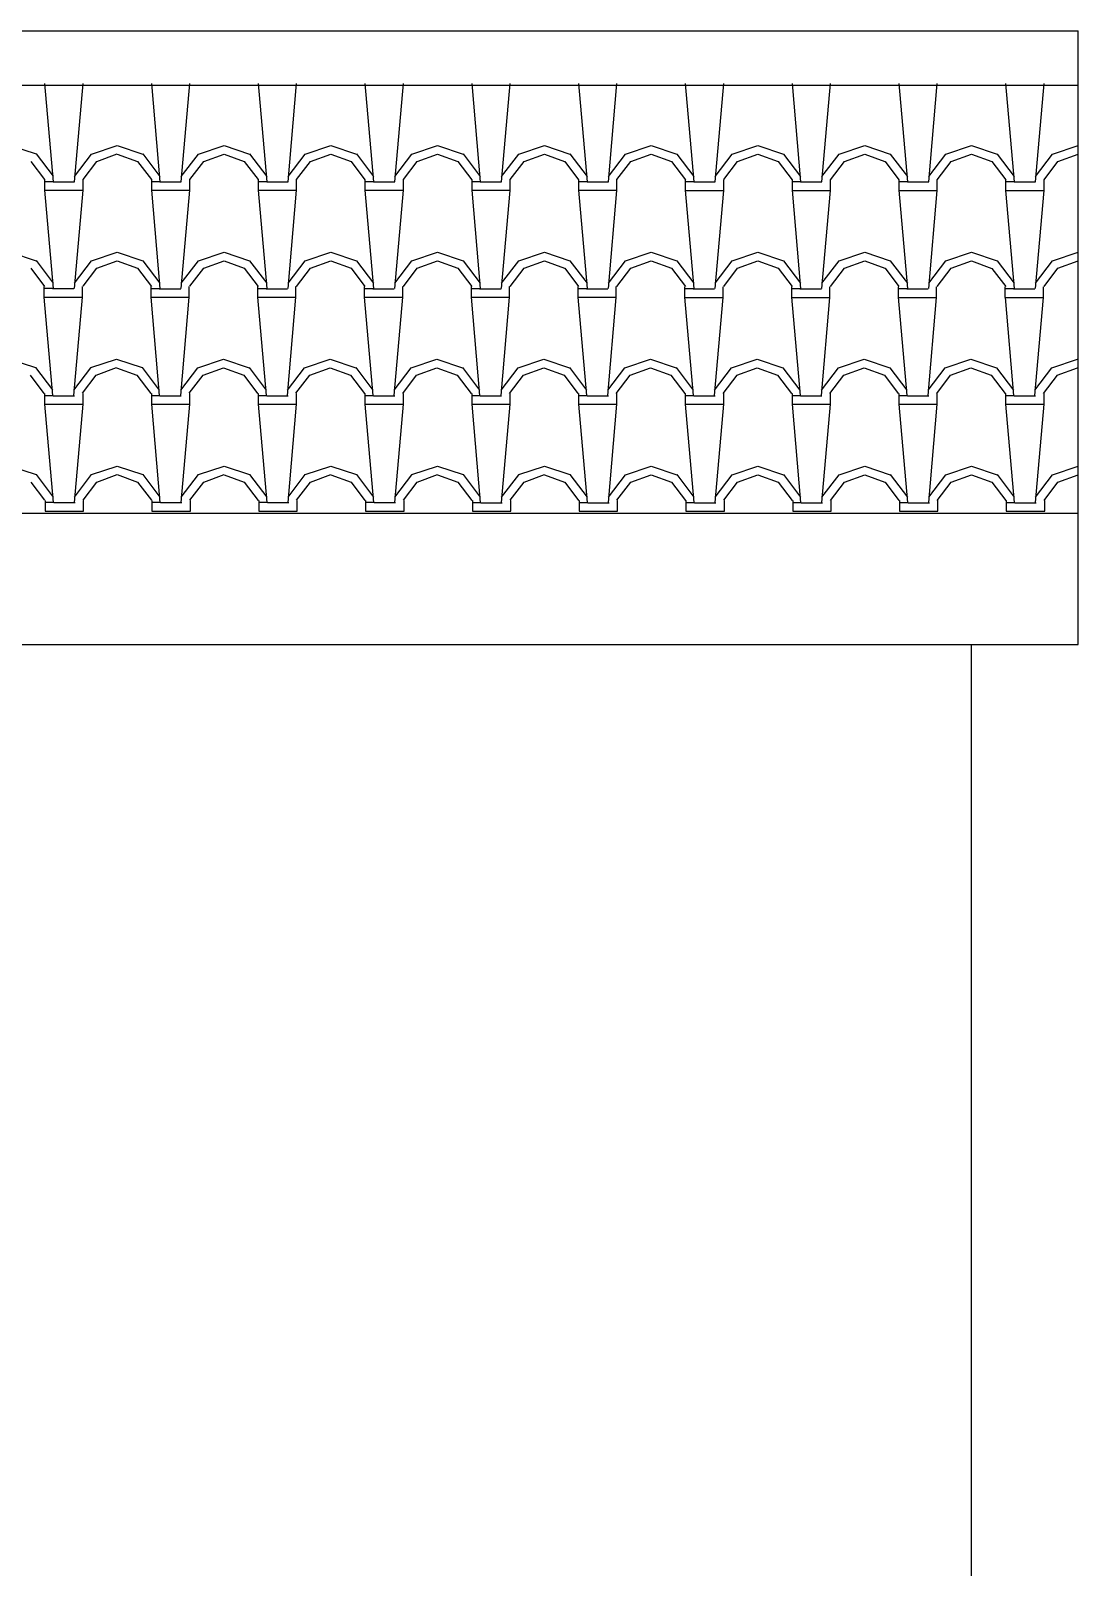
# Model space of a CAD drawing. Extents: x 32549 to 39694, y 7645 to 11950.
# Drawn here: x 33735.9 to 33883.1, y 11304 to 11519.9 of the extents above; entities that cross this region are included whole.
import ezdxf

# ---------------------------------------------------------------- set-up
doc = ezdxf.new("R2010")
doc.units = 0
doc.header["$LTSCALE"] = 80
doc.header["$MEASUREMENT"] = 0
for name, color, linetype in [('C2', 2, 'CONTINUOUS'), ('ROOF', 11, 'CONTINUOUS'), ('TEXT', 3, 'CONTINUOUS')]:
    doc.layers.add(name, color=color, linetype=linetype)

msp = doc.modelspace()

# ---------------------------------------------------------------- linework, layer by layer
at = {"layer": 'C2'}
msp.add_line((33868.05, 11166.97), (33868.05, 11433.64), dxfattribs=at)
at = {"layer": 'ROOF'}
for p, q in [((33737.85, 11512.47), (33739.05, 11498.67)), ((33742.05, 11498.66), (33743.25, 11512.46)), ((33752.85, 11512.47), (33754.05, 11498.67)), ((33757.05, 11498.66), (33758.25, 11512.46)), ((33767.85, 11512.47), (33769.05, 11498.67)), ((33772.05, 11498.66), (33773.25, 11512.46)), ((33782.85, 11512.46), (33784.05, 11498.66)), ((33787.05, 11498.66), (33788.25, 11512.46)), ((33797.85, 11512.46), (33799.05, 11498.66)), ((33802.05, 11498.65), (33803.25, 11512.45)), ((33812.85, 11512.46), (33814.05, 11498.66)), ((33817.05, 11498.65), (33818.25, 11512.45)), ((33827.85, 11512.46), (33829.05, 11498.66)), ((33832.05, 11498.65), (33833.25, 11512.45)), ((33842.85, 11512.46), (33844.05, 11498.66)), ((33847.05, 11498.65), (33848.25, 11512.45)), ((33857.85, 11512.46), (33859.05, 11498.66)), ((33862.05, 11498.65), (33863.25, 11512.45)), ((33872.85, 11512.45), (33874.05, 11498.65)), ((33877.05, 11498.65), (33878.25, 11512.45)), ((33733.05, 11503.77), (33736.65, 11502.57)), ((33744.45, 11502.56), (33748.05, 11503.76)), ((33748.05, 11503.76), (33751.65, 11502.56)), ((33759.45, 11502.56), (33763.05, 11503.76)), ((33763.05, 11503.76), (33766.65, 11502.56)), ((33774.45, 11502.56), (33778.05, 11503.76)), ((33778.05, 11503.76), (33781.65, 11502.56)), ((33789.45, 11502.56), (33793.05, 11503.76)), ((33793.05, 11503.76), (33796.65, 11502.56)), ((33804.45, 11502.56), (33808.05, 11503.76)), ((33808.05, 11503.76), (33811.65, 11502.56)), ((33819.45, 11502.56), (33823.05, 11503.76)), ((33823.05, 11503.76), (33826.65, 11502.56)), ((33834.45, 11502.55), (33838.05, 11503.75)), ((33838.05, 11503.75), (33841.65, 11502.55)), ((33849.45, 11502.55), (33853.05, 11503.75)), ((33853.05, 11503.75), (33856.65, 11502.55)), ((33864.45, 11502.55), (33868.05, 11503.75)), ((33868.05, 11503.75), (33871.65, 11502.55)), ((33879.45, 11502.55), (33883.05, 11503.75)), ((33735.9, 11501.51), (33737.85, 11498.96)), ((33736.65, 11502.58), (33739.05, 11499.43)), ((33742.05, 11499.41), (33744.45, 11502.56)), ((33743.25, 11498.97), (33745.2, 11501.52)), ((33745.2, 11501.52), (33748.05, 11502.57)), ((33748.05, 11502.56), (33750.9, 11501.51)), ((33750.9, 11501.51), (33752.85, 11498.96)), ((33751.65, 11502.57), (33754.05, 11499.42)), ((33757.05, 11499.41), (33759.45, 11502.56)), ((33758.25, 11498.97), (33760.2, 11501.52)), ((33760.2, 11501.51), (33763.05, 11502.56)), ((33763.05, 11502.55), (33765.9, 11501.5)), ((33765.9, 11501.51), (33767.85, 11498.96)), ((33766.65, 11502.57), (33769.05, 11499.42)), ((33772.05, 11499.41), (33774.45, 11502.56)), ((33773.25, 11498.96), (33775.2, 11501.51)), ((33775.2, 11501.51), (33778.05, 11502.56)), ((33778.05, 11502.55), (33780.9, 11501.5)), ((33780.9, 11501.5), (33782.85, 11498.95)), ((33781.65, 11502.57), (33784.05, 11499.42)), ((33787.05, 11499.4), (33789.45, 11502.55)), ((33788.25, 11498.96), (33790.2, 11501.51)), ((33790.2, 11501.51), (33793.05, 11502.56)), ((33793.05, 11502.55), (33795.9, 11501.5)), ((33795.9, 11501.5), (33797.85, 11498.95)), ((33796.65, 11502.57), (33799.05, 11499.42)), ((33802.05, 11499.4), (33804.45, 11502.55)), ((33803.25, 11498.96), (33805.2, 11501.51)), ((33805.2, 11501.51), (33808.05, 11502.56)), ((33808.05, 11502.55), (33810.9, 11501.5)), ((33810.91, 11501.5), (33812.86, 11498.95)), ((33811.65, 11502.57), (33814.05, 11499.42)), ((33817.05, 11499.4), (33819.45, 11502.55)), ((33818.25, 11498.96), (33820.2, 11501.51)), ((33820.2, 11501.51), (33823.05, 11502.56)), ((33823.05, 11502.55), (33825.9, 11501.5)), ((33825.91, 11501.5), (33827.86, 11498.95)), ((33826.65, 11502.56), (33829.05, 11499.41)), ((33832.05, 11499.4), (33834.45, 11502.55)), ((33833.25, 11498.96), (33835.2, 11501.51)), ((33835.2, 11501.5), (33838.05, 11502.55)), ((33838.05, 11502.55), (33840.9, 11501.5)), ((33840.91, 11501.5), (33842.86, 11498.95)), ((33841.65, 11502.56), (33844.05, 11499.41)), ((33847.05, 11499.4), (33849.45, 11502.55)), ((33848.25, 11498.95), (33850.2, 11501.5)), ((33850.2, 11501.5), (33853.05, 11502.55)), ((33853.05, 11502.55), (33855.9, 11501.5)), ((33855.91, 11501.5), (33857.86, 11498.95)), ((33856.65, 11502.56), (33859.05, 11499.41)), ((33862.05, 11499.4), (33864.45, 11502.55)), ((33863.25, 11498.95), (33865.2, 11501.5)), ((33865.2, 11501.5), (33868.05, 11502.55)), ((33868.05, 11502.54), (33870.9, 11501.49)), ((33870.91, 11501.49), (33872.86, 11498.94)), ((33871.65, 11502.56), (33874.05, 11499.41)), ((33877.05, 11499.4), (33879.45, 11502.55)), ((33878.25, 11498.95), (33880.2, 11501.5)), ((33880.2, 11501.5), (33883.05, 11502.55)), ((33737.85, 11498.97), (33737.85, 11497.47)), ((33743.25, 11497.47), (33743.25, 11498.97)), ((33752.85, 11498.96), (33752.85, 11497.46)), ((33758.25, 11497.46), (33758.25, 11498.96)), ((33767.85, 11498.96), (33767.85, 11497.46)), ((33773.25, 11497.46), (33773.25, 11498.96)), ((33782.85, 11498.96), (33782.85, 11497.46)), ((33788.25, 11497.46), (33788.25, 11498.96)), ((33797.85, 11498.96), (33797.85, 11497.46)), ((33803.25, 11497.46), (33803.25, 11498.96)), ((33812.85, 11498.96), (33812.85, 11497.46)), ((33818.25, 11497.46), (33818.25, 11498.96)), ((33827.85, 11498.95), (33827.85, 11497.45)), ((33833.25, 11497.45), (33833.25, 11498.95)), ((33842.85, 11498.95), (33842.85, 11497.45)), ((33848.25, 11497.45), (33848.25, 11498.95)), ((33857.85, 11498.95), (33857.85, 11497.45)), ((33863.25, 11497.45), (33863.25, 11498.95)), ((33872.85, 11498.95), (33872.85, 11497.45)), ((33878.25, 11497.45), (33878.25, 11498.95)), ((33739.05, 11498.67), (33737.85, 11498.67)), ((33737.85, 11497.47), (33739.05, 11483.67)), ((33737.85, 11497.47), (33739.05, 11497.47)), ((33739.05, 11498.67), (33742.05, 11498.67)), ((33739.05, 11497.47), (33743.25, 11497.47)), ((33742.05, 11483.66), (33743.25, 11497.46)), ((33754.05, 11498.66), (33752.85, 11498.66)), ((33752.85, 11497.47), (33754.05, 11483.67)), ((33752.85, 11497.46), (33754.05, 11497.46)), ((33754.05, 11498.66), (33757.05, 11498.66)), ((33754.05, 11497.46), (33758.25, 11497.46)), ((33757.05, 11483.66), (33758.25, 11497.46)), ((33769.05, 11498.66), (33767.85, 11498.66)), ((33767.85, 11497.47), (33769.05, 11483.67)), ((33767.85, 11497.46), (33769.05, 11497.46)), ((33769.05, 11498.66), (33772.05, 11498.66)), ((33769.05, 11497.46), (33773.25, 11497.46)), ((33772.05, 11483.66), (33773.25, 11497.46)), ((33784.05, 11498.66), (33782.85, 11498.66)), ((33782.85, 11497.46), (33784.05, 11483.66)), ((33782.85, 11497.46), (33784.05, 11497.46)), ((33784.05, 11498.66), (33787.05, 11498.66)), ((33784.05, 11497.46), (33788.25, 11497.46)), ((33787.05, 11483.66), (33788.25, 11497.46)), ((33799.05, 11498.66), (33797.85, 11498.66)), ((33797.85, 11497.46), (33799.05, 11483.66)), ((33797.85, 11497.46), (33799.05, 11497.46)), ((33799.05, 11498.66), (33802.05, 11498.66)), ((33799.05, 11497.46), (33803.25, 11497.46)), ((33802.05, 11483.65), (33803.25, 11497.45)), ((33814.05, 11498.66), (33812.85, 11498.66)), ((33812.85, 11497.46), (33814.05, 11483.66)), ((33812.85, 11497.46), (33814.05, 11497.46)), ((33814.05, 11498.66), (33817.05, 11498.66)), ((33814.05, 11497.46), (33818.25, 11497.46)), ((33817.05, 11483.65), (33818.25, 11497.45)), ((33829.05, 11498.65), (33827.85, 11498.65)), ((33827.85, 11497.46), (33829.05, 11483.66)), ((33827.85, 11497.45), (33829.05, 11497.45)), ((33829.05, 11498.65), (33832.05, 11498.65)), ((33829.05, 11497.45), (33833.25, 11497.45)), ((33832.05, 11483.65), (33833.25, 11497.45)), ((33844.05, 11498.65), (33842.85, 11498.65)), ((33842.85, 11497.46), (33844.05, 11483.66)), ((33842.85, 11497.45), (33844.05, 11497.45)), ((33844.05, 11498.65), (33847.05, 11498.65)), ((33844.05, 11497.45), (33848.25, 11497.45)), ((33847.05, 11483.65), (33848.25, 11497.45)), ((33859.05, 11498.65), (33857.85, 11498.65)), ((33857.85, 11497.46), (33859.05, 11483.66)), ((33857.85, 11497.45), (33859.05, 11497.45)), ((33859.05, 11498.65), (33862.05, 11498.65)), ((33859.05, 11497.45), (33863.25, 11497.45)), ((33862.05, 11483.65), (33863.25, 11497.45)), ((33874.05, 11498.65), (33872.85, 11498.65)), ((33872.85, 11497.45), (33874.05, 11497.45)), ((33872.85, 11497.45), (33874.05, 11483.65)), ((33874.05, 11498.65), (33877.05, 11498.65)), ((33874.05, 11497.45), (33878.25, 11497.45)), ((33877.05, 11483.65), (33878.25, 11497.45)), ((33733.05, 11488.77), (33736.65, 11487.57)), ((33744.45, 11487.56), (33748.05, 11488.76)), ((33748.05, 11488.76), (33751.65, 11487.56)), ((33759.45, 11487.56), (33763.05, 11488.76)), ((33763.05, 11488.76), (33766.65, 11487.56)), ((33774.45, 11487.56), (33778.05, 11488.76)), ((33778.05, 11488.76), (33781.65, 11487.56)), ((33789.45, 11487.56), (33793.05, 11488.76)), ((33793.05, 11488.76), (33796.65, 11487.56)), ((33804.45, 11487.56), (33808.05, 11488.76)), ((33808.05, 11488.76), (33811.65, 11487.56)), ((33819.45, 11487.56), (33823.05, 11488.76)), ((33823.05, 11488.76), (33826.65, 11487.56)), ((33834.45, 11487.55), (33838.05, 11488.75)), ((33838.05, 11488.75), (33841.65, 11487.55)), ((33849.45, 11487.55), (33853.05, 11488.75)), ((33853.05, 11488.75), (33856.65, 11487.55)), ((33864.45, 11487.55), (33868.05, 11488.75)), ((33868.05, 11488.75), (33871.65, 11487.55)), ((33879.45, 11487.55), (33883.05, 11488.75)), ((33735.9, 11486.51), (33737.85, 11483.96)), ((33736.65, 11487.58), (33739.05, 11484.43)), ((33742.05, 11484.41), (33744.45, 11487.56)), ((33743.25, 11483.97), (33745.2, 11486.52)), ((33745.2, 11486.52), (33748.05, 11487.57)), ((33748.05, 11487.56), (33750.9, 11486.51)), ((33750.9, 11486.51), (33752.85, 11483.96)), ((33751.65, 11487.57), (33754.05, 11484.42)), ((33757.05, 11484.41), (33759.45, 11487.56)), ((33758.25, 11483.97), (33760.2, 11486.52)), ((33760.2, 11486.51), (33763.05, 11487.56)), ((33763.05, 11487.55), (33765.9, 11486.5)), ((33765.9, 11486.51), (33767.85, 11483.96)), ((33766.65, 11487.57), (33769.05, 11484.42)), ((33772.05, 11484.41), (33774.45, 11487.56)), ((33773.25, 11483.96), (33775.2, 11486.51)), ((33775.2, 11486.51), (33778.05, 11487.56)), ((33778.05, 11487.55), (33780.9, 11486.5)), ((33780.9, 11486.5), (33782.85, 11483.95)), ((33781.65, 11487.57), (33784.05, 11484.42)), ((33787.05, 11484.4), (33789.45, 11487.55)), ((33788.25, 11483.96), (33790.2, 11486.51)), ((33790.2, 11486.51), (33793.05, 11487.56)), ((33793.05, 11487.55), (33795.9, 11486.5)), ((33795.9, 11486.5), (33797.85, 11483.95)), ((33796.65, 11487.57), (33799.05, 11484.42)), ((33802.05, 11484.4), (33804.45, 11487.55)), ((33803.25, 11483.96), (33805.2, 11486.51)), ((33805.2, 11486.51), (33808.05, 11487.56)), ((33808.05, 11487.55), (33810.9, 11486.5)), ((33810.91, 11486.5), (33812.86, 11483.95)), ((33811.65, 11487.57), (33814.05, 11484.42)), ((33817.05, 11484.4), (33819.45, 11487.55)), ((33818.25, 11483.96), (33820.2, 11486.51)), ((33820.2, 11486.51), (33823.05, 11487.56)), ((33823.05, 11487.55), (33825.9, 11486.5)), ((33825.91, 11486.5), (33827.86, 11483.95)), ((33826.65, 11487.56), (33829.05, 11484.41)), ((33832.05, 11484.4), (33834.45, 11487.55)), ((33833.25, 11483.96), (33835.2, 11486.51)), ((33835.2, 11486.5), (33838.05, 11487.55)), ((33838.05, 11487.55), (33840.9, 11486.5)), ((33840.91, 11486.5), (33842.86, 11483.95)), ((33841.65, 11487.56), (33844.05, 11484.41)), ((33847.05, 11484.4), (33849.45, 11487.55)), ((33848.25, 11483.95), (33850.2, 11486.5)), ((33850.2, 11486.5), (33853.05, 11487.55)), ((33853.05, 11487.55), (33855.9, 11486.5)), ((33855.91, 11486.5), (33857.86, 11483.95)), ((33856.65, 11487.56), (33859.05, 11484.41)), ((33862.05, 11484.4), (33864.45, 11487.55)), ((33863.25, 11483.95), (33865.2, 11486.5)), ((33865.2, 11486.5), (33868.05, 11487.55)), ((33868.05, 11487.54), (33870.9, 11486.49)), ((33870.91, 11486.49), (33872.86, 11483.94)), ((33871.65, 11487.56), (33874.05, 11484.41)), ((33877.05, 11484.4), (33879.45, 11487.55)), ((33878.25, 11483.95), (33880.2, 11486.5)), ((33880.2, 11486.5), (33883.05, 11487.55)), ((33737.76, 11483.94), (33737.76, 11482.44)), ((33738.96, 11483.64), (33737.76, 11483.64)), ((33738.96, 11483.64), (33741.96, 11483.64)), ((33743.16, 11482.44), (33743.16, 11483.94)), ((33752.76, 11483.93), (33752.76, 11482.43)), ((33753.96, 11483.63), (33752.76, 11483.63)), ((33753.96, 11483.63), (33756.96, 11483.63)), ((33758.16, 11482.43), (33758.16, 11483.93)), ((33767.76, 11483.93), (33767.76, 11482.43)), ((33768.96, 11483.63), (33767.76, 11483.63)), ((33768.96, 11483.63), (33771.96, 11483.63)), ((33773.16, 11482.43), (33773.16, 11483.93)), ((33782.76, 11483.93), (33782.76, 11482.43)), ((33783.96, 11483.63), (33782.76, 11483.63)), ((33783.96, 11483.63), (33786.96, 11483.63)), ((33788.16, 11482.43), (33788.16, 11483.93)), ((33797.76, 11483.93), (33797.76, 11482.43)), ((33798.96, 11483.63), (33797.76, 11483.63)), ((33798.96, 11483.63), (33801.96, 11483.63)), ((33803.16, 11482.43), (33803.16, 11483.93)), ((33812.76, 11483.93), (33812.76, 11482.43)), ((33813.96, 11483.63), (33812.76, 11483.63)), ((33813.96, 11483.63), (33816.96, 11483.63)), ((33818.16, 11482.43), (33818.16, 11483.93)), ((33827.76, 11483.92), (33827.76, 11482.42)), ((33828.96, 11483.62), (33827.76, 11483.62)), ((33828.96, 11483.62), (33831.96, 11483.62)), ((33833.16, 11482.42), (33833.16, 11483.92)), ((33842.76, 11483.92), (33842.76, 11482.42)), ((33843.96, 11483.62), (33842.76, 11483.62)), ((33843.96, 11483.62), (33846.96, 11483.62)), ((33848.16, 11482.42), (33848.16, 11483.92)), ((33857.76, 11483.92), (33857.76, 11482.42)), ((33858.96, 11483.62), (33857.76, 11483.62)), ((33858.96, 11483.62), (33861.96, 11483.62)), ((33863.16, 11482.42), (33863.16, 11483.92)), ((33872.76, 11483.92), (33872.76, 11482.42)), ((33873.96, 11483.62), (33872.76, 11483.62)), ((33873.96, 11483.62), (33876.96, 11483.62)), ((33878.16, 11482.42), (33878.16, 11483.92)), ((33737.76, 11482.44), (33738.96, 11482.44)), ((33737.76, 11482.44), (33738.96, 11468.64)), ((33738.96, 11482.44), (33743.16, 11482.44)), ((33741.96, 11468.63), (33743.16, 11482.43)), ((33752.76, 11482.44), (33753.96, 11468.64)), ((33752.76, 11482.43), (33753.96, 11482.43)), ((33753.96, 11482.43), (33758.16, 11482.43)), ((33756.96, 11468.63), (33758.16, 11482.43)), ((33767.76, 11482.44), (33768.96, 11468.64)), ((33767.76, 11482.43), (33768.96, 11482.43)), ((33768.96, 11482.43), (33773.16, 11482.43)), ((33771.96, 11468.63), (33773.16, 11482.43)), ((33782.76, 11482.43), (33783.96, 11482.43)), ((33782.76, 11482.43), (33783.96, 11468.63)), ((33783.96, 11482.43), (33788.16, 11482.43)), ((33786.96, 11468.63), (33788.16, 11482.43)), ((33797.76, 11482.43), (33798.96, 11482.43)), ((33797.76, 11482.43), (33798.96, 11468.63)), ((33798.96, 11482.43), (33803.16, 11482.43)), ((33801.96, 11468.63), (33803.16, 11482.43)), ((33812.76, 11482.43), (33813.96, 11482.43)), ((33812.76, 11482.43), (33813.96, 11468.63)), ((33813.96, 11482.43), (33818.16, 11482.43)), ((33816.96, 11468.62), (33818.16, 11482.42)), ((33827.76, 11482.43), (33828.96, 11468.63)), ((33827.76, 11482.42), (33828.96, 11482.42)), ((33828.96, 11482.42), (33833.16, 11482.42)), ((33831.96, 11468.62), (33833.16, 11482.42)), ((33842.76, 11482.42), (33843.96, 11482.42)), ((33842.77, 11482.43), (33843.97, 11468.63)), ((33843.96, 11482.42), (33848.16, 11482.42)), ((33846.96, 11468.62), (33848.16, 11482.42)), ((33857.76, 11482.42), (33858.96, 11482.42)), ((33857.77, 11482.43), (33858.97, 11468.63)), ((33858.96, 11482.42), (33863.16, 11482.42)), ((33861.96, 11468.62), (33863.16, 11482.42)), ((33872.76, 11482.42), (33873.96, 11482.42)), ((33872.77, 11482.42), (33873.97, 11468.62)), ((33873.96, 11482.42), (33878.16, 11482.42)), ((33876.97, 11468.62), (33878.17, 11482.42)), ((33732.96, 11473.74), (33736.56, 11472.54)), ((33744.36, 11472.54), (33747.96, 11473.74)), ((33747.96, 11473.74), (33751.56, 11472.54)), ((33759.36, 11472.53), (33762.96, 11473.73)), ((33762.96, 11473.73), (33766.56, 11472.53)), ((33774.36, 11472.53), (33777.96, 11473.73)), ((33777.96, 11473.73), (33781.56, 11472.53)), ((33789.36, 11472.53), (33792.96, 11473.73)), ((33792.96, 11473.73), (33796.56, 11472.53)), ((33804.36, 11472.53), (33807.96, 11473.73)), ((33807.96, 11473.73), (33811.56, 11472.53)), ((33819.36, 11472.53), (33822.96, 11473.73)), ((33822.96, 11473.73), (33826.56, 11472.53)), ((33834.36, 11472.52), (33837.96, 11473.72)), ((33837.96, 11473.72), (33841.56, 11472.52)), ((33849.36, 11472.52), (33852.96, 11473.72)), ((33852.96, 11473.72), (33856.56, 11472.52)), ((33864.36, 11472.52), (33867.96, 11473.72)), ((33867.96, 11473.72), (33871.56, 11472.52)), ((33879.36, 11472.52), (33882.96, 11473.72)), ((33735.81, 11471.48), (33737.76, 11468.93)), ((33736.56, 11472.55), (33738.96, 11469.4)), ((33741.96, 11469.38), (33744.36, 11472.53)), ((33743.16, 11468.94), (33745.11, 11471.49)), ((33745.11, 11471.49), (33747.96, 11472.54)), ((33747.96, 11472.53), (33750.81, 11471.48)), ((33750.81, 11471.48), (33752.76, 11468.93)), ((33751.56, 11472.54), (33753.96, 11469.39)), ((33756.96, 11469.38), (33759.36, 11472.53)), ((33758.16, 11468.94), (33760.11, 11471.49)), ((33760.11, 11471.48), (33762.96, 11472.53)), ((33762.96, 11472.53), (33765.81, 11471.48)), ((33765.82, 11471.48), (33767.77, 11468.93)), ((33766.56, 11472.54), (33768.96, 11469.39)), ((33771.96, 11469.38), (33774.36, 11472.53)), ((33773.16, 11468.94), (33775.11, 11471.49)), ((33775.11, 11471.48), (33777.96, 11472.53)), ((33777.96, 11472.52), (33780.81, 11471.47)), ((33780.82, 11471.47), (33782.77, 11468.92)), ((33781.56, 11472.54), (33783.96, 11469.39)), ((33786.96, 11469.38), (33789.36, 11472.53)), ((33788.16, 11468.93), (33790.11, 11471.48)), ((33790.11, 11471.48), (33792.96, 11472.53)), ((33792.96, 11472.52), (33795.81, 11471.47)), ((33795.82, 11471.47), (33797.77, 11468.92)), ((33796.56, 11472.54), (33798.96, 11469.39)), ((33801.96, 11469.37), (33804.36, 11472.52)), ((33803.16, 11468.93), (33805.11, 11471.48)), ((33805.11, 11471.48), (33807.96, 11472.53)), ((33807.96, 11472.52), (33810.81, 11471.47)), ((33810.82, 11471.47), (33812.77, 11468.92)), ((33811.56, 11472.54), (33813.96, 11469.39)), ((33816.96, 11469.37), (33819.36, 11472.52)), ((33818.16, 11468.93), (33820.11, 11471.48)), ((33820.11, 11471.48), (33822.96, 11472.53)), ((33822.96, 11472.52), (33825.81, 11471.47)), ((33825.82, 11471.47), (33827.77, 11468.92)), ((33826.56, 11472.54), (33828.96, 11469.39)), ((33831.96, 11469.37), (33834.36, 11472.52)), ((33833.17, 11468.93), (33835.12, 11471.48)), ((33835.11, 11471.47), (33837.96, 11472.52)), ((33837.96, 11472.52), (33840.81, 11471.47)), ((33840.82, 11471.47), (33842.77, 11468.92)), ((33841.56, 11472.53), (33843.96, 11469.38)), ((33846.96, 11469.37), (33849.36, 11472.52)), ((33848.17, 11468.93), (33850.12, 11471.48)), ((33850.11, 11471.47), (33852.96, 11472.52)), ((33852.96, 11472.52), (33855.81, 11471.47)), ((33855.82, 11471.47), (33857.77, 11468.92)), ((33856.56, 11472.53), (33858.96, 11469.38)), ((33861.96, 11469.37), (33864.36, 11472.52)), ((33863.17, 11468.93), (33865.12, 11471.48)), ((33865.11, 11471.47), (33867.96, 11472.52)), ((33867.96, 11472.51), (33870.81, 11471.46)), ((33870.82, 11471.46), (33872.77, 11468.91)), ((33871.56, 11472.53), (33873.96, 11469.38)), ((33876.96, 11469.37), (33879.36, 11472.52)), ((33878.17, 11468.92), (33880.12, 11471.47)), ((33880.11, 11471.47), (33882.96, 11472.52)), ((33737.85, 11468.9), (33737.85, 11467.4)), ((33739.05, 11468.6), (33737.85, 11468.6)), ((33739.05, 11468.6), (33742.05, 11468.6)), ((33743.25, 11467.4), (33743.25, 11468.9)), ((33752.85, 11468.9), (33752.85, 11467.4)), ((33754.05, 11468.6), (33752.85, 11468.6)), ((33754.05, 11468.6), (33757.05, 11468.6)), ((33758.25, 11467.4), (33758.25, 11468.9)), ((33767.85, 11468.9), (33767.85, 11467.4)), ((33769.05, 11468.6), (33767.85, 11468.6)), ((33769.05, 11468.6), (33772.05, 11468.6)), ((33773.25, 11467.4), (33773.25, 11468.9)), ((33782.85, 11468.9), (33782.85, 11467.4)), ((33784.05, 11468.6), (33782.85, 11468.6)), ((33784.05, 11468.6), (33787.05, 11468.6)), ((33788.25, 11467.4), (33788.25, 11468.9)), ((33797.85, 11468.9), (33797.85, 11467.4)), ((33799.05, 11468.6), (33797.85, 11468.6)), ((33799.05, 11468.6), (33802.05, 11468.6)), ((33803.25, 11467.4), (33803.25, 11468.9)), ((33812.85, 11468.89), (33812.85, 11467.39)), ((33814.05, 11468.59), (33812.85, 11468.59)), ((33814.05, 11468.59), (33817.05, 11468.59)), ((33818.25, 11467.39), (33818.25, 11468.89)), ((33827.85, 11468.89), (33827.85, 11467.39)), ((33829.05, 11468.59), (33827.85, 11468.59)), ((33829.05, 11468.59), (33832.05, 11468.59)), ((33833.25, 11467.39), (33833.25, 11468.89)), ((33842.85, 11468.89), (33842.85, 11467.39)), ((33844.05, 11468.59), (33842.85, 11468.59)), ((33844.05, 11468.59), (33847.05, 11468.59)), ((33848.25, 11467.39), (33848.25, 11468.89)), ((33857.85, 11468.89), (33857.85, 11467.39)), ((33859.05, 11468.59), (33857.85, 11468.59)), ((33859.05, 11468.59), (33862.05, 11468.59)), ((33863.25, 11467.39), (33863.25, 11468.89)), ((33872.85, 11468.89), (33872.85, 11467.39)), ((33874.05, 11468.59), (33872.85, 11468.59)), ((33874.05, 11468.59), (33877.05, 11468.59)), ((33878.25, 11467.39), (33878.25, 11468.89)), ((33737.85, 11467.41), (33739.05, 11453.61)), ((33737.85, 11467.4), (33739.05, 11467.4)), ((33739.05, 11467.4), (33743.25, 11467.4)), ((33742.05, 11453.6), (33743.25, 11467.4)), ((33752.85, 11467.41), (33754.05, 11453.61)), ((33752.85, 11467.4), (33754.05, 11467.4)), ((33754.05, 11467.4), (33758.25, 11467.4)), ((33757.05, 11453.6), (33758.25, 11467.4)), ((33767.85, 11467.4), (33769.05, 11467.4)), ((33767.85, 11467.4), (33769.05, 11453.6)), ((33769.05, 11467.4), (33773.25, 11467.4)), ((33772.05, 11453.6), (33773.25, 11467.4)), ((33782.85, 11467.4), (33784.05, 11467.4)), ((33782.85, 11467.4), (33784.05, 11453.6)), ((33784.05, 11467.4), (33788.25, 11467.4)), ((33787.05, 11453.59), (33788.25, 11467.39)), ((33797.85, 11467.4), (33799.05, 11467.4)), ((33797.85, 11467.4), (33799.05, 11453.6)), ((33799.05, 11467.4), (33803.25, 11467.4)), ((33802.05, 11453.59), (33803.25, 11467.39)), ((33812.85, 11467.4), (33814.05, 11453.6)), ((33812.85, 11467.39), (33814.05, 11467.39)), ((33814.05, 11467.39), (33818.25, 11467.39)), ((33817.05, 11453.59), (33818.25, 11467.39)), ((33827.85, 11467.4), (33829.05, 11453.6)), ((33827.85, 11467.39), (33829.05, 11467.39)), ((33829.05, 11467.39), (33833.25, 11467.39)), ((33832.05, 11453.59), (33833.25, 11467.39)), ((33842.85, 11467.39), (33844.05, 11453.59)), ((33842.85, 11467.39), (33844.05, 11467.39)), ((33844.05, 11467.39), (33848.25, 11467.39)), ((33847.05, 11453.59), (33848.25, 11467.39)), ((33857.85, 11467.39), (33859.05, 11453.59)), ((33857.85, 11467.39), (33859.05, 11467.39)), ((33859.05, 11467.39), (33863.25, 11467.39)), ((33862.05, 11453.59), (33863.25, 11467.39)), ((33872.85, 11467.39), (33874.05, 11453.59)), ((33872.85, 11467.39), (33874.05, 11467.39)), ((33874.05, 11467.39), (33878.25, 11467.39)), ((33877.05, 11453.59), (33878.25, 11467.39)), ((33733.05, 11458.71), (33736.65, 11457.51)), ((33744.45, 11457.5), (33748.05, 11458.7)), ((33748.05, 11458.7), (33751.65, 11457.5)), ((33759.45, 11457.5), (33763.05, 11458.7)), ((33763.05, 11458.7), (33766.65, 11457.5)), ((33774.45, 11457.5), (33778.05, 11458.7)), ((33778.05, 11458.7), (33781.65, 11457.5)), ((33789.45, 11457.5), (33793.05, 11458.7)), ((33793.05, 11458.7), (33796.65, 11457.5)), ((33804.45, 11457.5), (33808.05, 11458.7)), ((33808.05, 11458.7), (33811.65, 11457.5)), ((33819.45, 11457.49), (33823.05, 11458.69)), ((33823.05, 11458.69), (33826.65, 11457.49)), ((33834.45, 11457.49), (33838.05, 11458.69)), ((33838.05, 11458.69), (33841.65, 11457.49)), ((33849.45, 11457.49), (33853.05, 11458.69)), ((33853.05, 11458.69), (33856.65, 11457.49)), ((33864.45, 11457.49), (33868.05, 11458.69)), ((33868.05, 11458.69), (33871.65, 11457.49)), ((33879.45, 11457.49), (33883.05, 11458.69)), ((33735.9, 11456.45), (33737.85, 11453.9)), ((33736.65, 11457.51), (33739.05, 11454.36)), ((33742.05, 11454.35), (33744.45, 11457.5)), ((33743.25, 11453.91), (33745.2, 11456.46)), ((33745.2, 11456.45), (33748.05, 11457.5)), ((33748.05, 11457.5), (33750.9, 11456.45)), ((33750.9, 11456.45), (33752.85, 11453.9)), ((33751.65, 11457.51), (33754.05, 11454.36)), ((33757.05, 11454.35), (33759.45, 11457.5)), ((33758.25, 11453.9), (33760.2, 11456.45)), ((33760.2, 11456.45), (33763.05, 11457.5)), ((33763.05, 11457.49), (33765.9, 11456.44)), ((33765.9, 11456.44), (33767.85, 11453.89)), ((33766.65, 11457.51), (33769.05, 11454.36)), ((33772.05, 11454.35), (33774.45, 11457.5)), ((33773.25, 11453.9), (33775.2, 11456.45)), ((33775.2, 11456.45), (33778.05, 11457.5)), ((33778.05, 11457.49), (33780.9, 11456.44)), ((33780.9, 11456.44), (33782.85, 11453.89)), ((33781.65, 11457.51), (33784.05, 11454.36)), ((33787.05, 11454.34), (33789.45, 11457.49)), ((33788.25, 11453.9), (33790.2, 11456.45)), ((33790.2, 11456.45), (33793.05, 11457.5)), ((33793.05, 11457.49), (33795.9, 11456.44)), ((33795.9, 11456.44), (33797.85, 11453.89)), ((33796.65, 11457.51), (33799.05, 11454.36)), ((33802.05, 11454.34), (33804.45, 11457.49)), ((33803.25, 11453.9), (33805.2, 11456.45)), ((33805.2, 11456.45), (33808.05, 11457.5)), ((33808.05, 11457.49), (33810.9, 11456.44)), ((33810.91, 11456.44), (33812.86, 11453.89)), ((33811.65, 11457.5), (33814.05, 11454.35)), ((33817.05, 11454.34), (33819.45, 11457.49)), ((33818.25, 11453.9), (33820.2, 11456.45)), ((33820.2, 11456.44), (33823.05, 11457.49)), ((33823.05, 11457.49), (33825.9, 11456.44)), ((33825.91, 11456.44), (33827.86, 11453.89)), ((33826.65, 11457.5), (33829.05, 11454.35)), ((33832.05, 11454.34), (33834.45, 11457.49)), ((33833.25, 11453.9), (33835.2, 11456.45)), ((33835.2, 11456.44), (33838.05, 11457.49)), ((33838.05, 11457.48), (33840.9, 11456.43)), ((33840.91, 11456.43), (33842.86, 11453.88)), ((33841.65, 11457.5), (33844.05, 11454.35)), ((33847.05, 11454.34), (33849.45, 11457.49)), ((33848.25, 11453.89), (33850.2, 11456.44)), ((33850.2, 11456.44), (33853.05, 11457.49)), ((33853.05, 11457.48), (33855.9, 11456.43)), ((33855.91, 11456.43), (33857.86, 11453.88)), ((33856.65, 11457.5), (33859.05, 11454.35)), ((33862.05, 11454.34), (33864.45, 11457.49)), ((33863.25, 11453.89), (33865.2, 11456.44)), ((33865.2, 11456.44), (33868.05, 11457.49)), ((33868.05, 11457.48), (33870.9, 11456.43)), ((33870.91, 11456.43), (33872.86, 11453.88)), ((33871.65, 11457.5), (33874.05, 11454.35)), ((33877.05, 11454.33), (33879.45, 11457.48)), ((33878.25, 11453.89), (33880.2, 11456.44)), ((33880.2, 11456.44), (33883.05, 11457.49)), ((33737.93, 11453.87), (33737.93, 11452.37)), ((33739.13, 11453.57), (33737.93, 11453.57)), ((33739.13, 11453.57), (33742.13, 11453.57)), ((33743.33, 11452.37), (33743.33, 11453.87)), ((33752.93, 11453.87), (33752.93, 11452.37)), ((33754.13, 11453.57), (33752.93, 11453.57)), ((33754.13, 11453.57), (33757.13, 11453.57)), ((33758.33, 11452.37), (33758.33, 11453.87)), ((33767.94, 11453.87), (33767.94, 11452.37)), ((33769.14, 11453.57), (33767.94, 11453.57)), ((33769.14, 11453.57), (33772.14, 11453.57)), ((33773.34, 11452.37), (33773.34, 11453.87)), ((33782.94, 11453.87), (33782.94, 11452.37)), ((33784.14, 11453.57), (33782.94, 11453.57)), ((33784.14, 11453.57), (33787.14, 11453.57)), ((33788.34, 11452.37), (33788.34, 11453.87)), ((33797.94, 11453.86), (33797.94, 11452.36)), ((33799.14, 11453.56), (33797.94, 11453.56)), ((33799.14, 11453.56), (33802.14, 11453.56)), ((33803.34, 11452.36), (33803.34, 11453.86)), ((33812.94, 11453.86), (33812.94, 11452.36)), ((33814.14, 11453.56), (33812.94, 11453.56)), ((33814.14, 11453.56), (33817.14, 11453.56)), ((33818.34, 11452.36), (33818.34, 11453.86)), ((33827.94, 11453.86), (33827.94, 11452.36)), ((33829.14, 11453.56), (33827.94, 11453.56)), ((33829.14, 11453.56), (33832.14, 11453.56)), ((33833.34, 11452.36), (33833.34, 11453.86)), ((33842.94, 11453.86), (33842.94, 11452.36)), ((33844.14, 11453.56), (33842.94, 11453.56)), ((33844.14, 11453.56), (33847.14, 11453.56)), ((33848.34, 11452.36), (33848.34, 11453.86)), ((33857.94, 11453.86), (33857.94, 11452.36)), ((33859.14, 11453.56), (33857.94, 11453.56)), ((33859.14, 11453.56), (33862.14, 11453.56)), ((33863.34, 11452.36), (33863.34, 11453.86)), ((33872.94, 11453.86), (33872.94, 11452.36)), ((33874.14, 11453.56), (33872.94, 11453.56)), ((33874.14, 11453.56), (33877.14, 11453.56)), ((33878.34, 11452.36), (33878.34, 11453.86)), ((33737.93, 11452.37), (33739.13, 11452.37)), ((33739.13, 11452.37), (33743.33, 11452.37)), ((33752.93, 11452.37), (33754.13, 11452.37)), ((33754.13, 11452.37), (33758.33, 11452.37)), ((33767.94, 11452.37), (33769.14, 11452.37)), ((33769.14, 11452.37), (33773.34, 11452.37)), ((33782.94, 11452.37), (33784.14, 11452.37)), ((33784.14, 11452.37), (33788.34, 11452.37)), ((33797.94, 11452.36), (33799.14, 11452.36)), ((33799.14, 11452.36), (33803.34, 11452.36)), ((33812.94, 11452.36), (33814.14, 11452.36)), ((33814.14, 11452.36), (33818.34, 11452.36)), ((33827.94, 11452.36), (33829.14, 11452.36)), ((33829.14, 11452.36), (33833.34, 11452.36)), ((33842.94, 11452.36), (33844.14, 11452.36)), ((33844.14, 11452.36), (33848.34, 11452.36)), ((33857.94, 11452.36), (33859.14, 11452.36)), ((33859.14, 11452.36), (33863.34, 11452.36)), ((33872.94, 11452.36), (33874.14, 11452.36)), ((33874.14, 11452.36), (33878.34, 11452.36))]:
    msp.add_line(p, q, dxfattribs=at)
at = {"layer": 'TEXT'}
for p, q in [((33733.05, 11519.89), (33883.05, 11519.89)), ((33883.05, 11433.64), (33883.05, 11519.89)), ((33733.05, 11512.26), (33883.05, 11512.26)), ((32910.35, 11452.1), (33883.05, 11452.1)), ((32910.35, 11433.64), (33883.05, 11433.64))]:
    msp.add_line(p, q, dxfattribs=at)

doc.saveas('drawing.dxf')
